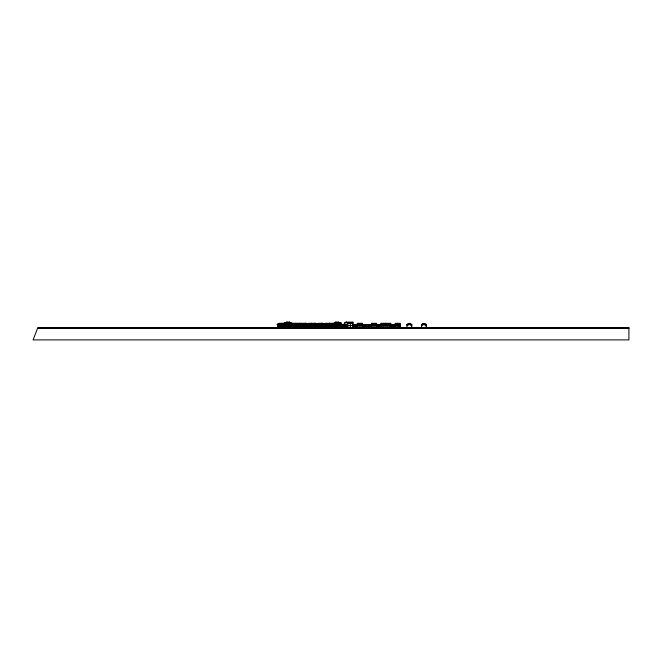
<?xml version="1.0" encoding="UTF-8"?>
<svg xmlns="http://www.w3.org/2000/svg" width="662" height="662" viewBox="0 0 662 662"><rect width="100%" height="100%" fill="white"/><g stroke="black" fill="none" stroke-linecap="round" stroke-linejoin="round"><path stroke-width="0.99" d="M344.497 324.703L344.223 323.164L346.011 322.104L352.863 322.104L352.863 323.279L347.716 323.279L346.094 322.336L344.389 323.279M263.021 327.632L262.971 328.104M195.166 328.021L195.878 327.988M273.001 328.021L273.712 327.988M315.484 324.471L315.575 323.528L315.782 324.471M315.608 324.471L315.691 323.528M402.322 328.021L403.183 327.988M412.327 328.021L411.276 327.988M400.162 324.471L400.162 327.988M194.438 328.021L195.439 327.988M417.482 328.021L418.707 327.988M193.875 328.021L195.108 327.988M418.641 328.021L420.171 327.632M193.527 328.021L194.901 327.988M420.171 328.021L421.578 327.988L421.578 324.471L423.87 323.528L426.51 324.471M270.717 327.632L271.188 327.988M275.326 327.632L276.865 328.021M410.854 327.988L410.208 327.682L411.35 328.021M412.649 328.021L411.574 327.988M414.42 327.632L415.331 327.988L414.462 327.632M404.54 327.988L404.987 327.988M276.062 327.988L276.642 327.632L276.642 328.104M405.897 327.988L406.6 328.021M284.155 323.279L287.763 323.164L289.542 322.104M335.179 323.279L333.938 323.164L335.725 322.104C340.185 321.873 345.274 324.016 336.073 323.296L334.285 324.471M284.246 324.471L277.188 324.347L278.975 323.296L287.929 323.279M282.467 323.296L280.68 324.471M277.188 324.347L284.081 324.347L285.868 323.296L287.73 324.347M283.915 325.522L285.785 324.471L290.883 324.471M287.234 324.471L289.021 323.296L292.587 323.296L294.367 324.471M287.399 325.522L283.915 325.638L283.584 324.761L283.518 325.439L288.094 325.439L288.094 324.761L287.664 325.439M287.234 324.347L290.717 324.347L292.505 323.296M290.552 325.522L292.422 324.471L297.677 324.471M293.986 324.471L295.773 323.296M296.22 323.296L294.441 324.471M294.16 325.522L290.552 325.638L290.221 324.761L290.188 325.439L294.863 325.439M293.986 324.347L297.511 324.347L299.29 323.296M297.346 325.522L299.207 324.471L303.544 324.471M299.853 324.471L301.64 323.296M299.853 324.347L303.378 324.347L305.157 323.296M304.95 323.999L306.142 323.296L307.416 323.999M303.461 325.423L305.074 324.471L313.598 324.471M306.564 324.471L308.343 323.296L315.7 323.296M306.729 325.522L303.213 325.638L303.204 324.761M311.777 323.296L309.998 324.471M306.564 324.347L313.432 324.347L315.22 323.296M313.515 325.423L315.137 324.471L320.3 324.471M316.618 324.471L318.405 323.296L323.031 323.296L324.819 324.471M316.784 325.522L313.267 325.638L312.927 324.761L312.894 325.439L317.487 325.439L317.487 324.761L317.09 325.439M316.618 324.347L320.135 324.347L321.922 323.296M320.135 325.423L321.84 324.471L329.593 324.471L331.207 325.423L331.207 324.471L329.428 323.528M323.975 324.347L325.762 323.296L332.994 323.296L334.782 324.471M329.428 323.296L327.64 324.471M335.849 322.336L334.103 323.279L334.252 325.348M284.163 324.471L285.868 323.528L287.565 324.471M287.399 324.471L289.104 323.528M290.8 324.471L292.505 323.528L294.201 324.471L295.856 323.528M300.697 324.471L299.373 323.528L297.594 324.471L297.594 327.988M300.109 327.988L300.109 324.471L301.64 323.528M300.109 324.471L301.723 323.528M303.461 324.471L305.157 323.528L306.862 324.471M306.729 324.471L308.426 323.528M316.916 324.471L315.302 323.528L313.515 324.471L313.515 327.988M318.488 323.528L316.866 324.471L315.22 323.528M324.14 324.471L325.927 323.528M324.223 324.471L325.845 323.528L327.624 324.347L325.845 323.296M327.806 324.471L329.51 323.528L331.124 324.471L336.238 324.471L338.1 325.522M334.451 324.471L336.155 323.528L337.769 324.471L346.201 324.454L348.063 325.638M275.417 327.632L276.062 327.632M407.147 327.988L408.33 327.988M284.155 323.164L286.687 322.104L289.633 322.104L291.412 323.279M336.859 322.808L338.547 322.104M284.395 323.279L286.853 322.336M406.749 324.471L409.273 323.528L411.913 324.471M409.091 327.988L408.288 327.988L410.407 328.021M410.788 327.988L412.103 328.021M412.856 328.104L412.856 327.632L411.673 327.988L411.673 324.471M275.417 327.988L276.642 327.632M338.497 322.336L340.955 323.279L340.988 325.439M346.011 322.336L347.823 323.279M290.03 323.164L291.412 323.164M333.938 323.164L335.32 323.164M335.808 322.104L337.587 323.164L341.195 323.164M346.094 322.104L347.881 323.164L352.863 323.164M292.736 323.296L306.225 323.296M287.581 323.577L287.73 324.471M306.059 323.528L307.847 324.471M318.571 323.528L316.784 324.471L316.866 327.988M322.866 323.528L324.653 324.471M332.994 323.528L334.616 324.471M336.073 323.528L337.852 324.471M339.879 323.577L339.879 324.165L339.929 323.577L339.275 323.577L339.316 324.165M340.309 323.577L340.177 324.165M340.789 323.577L340.847 324.256L340.748 323.577M344.803 323.577L344.819 324.165M352.515 323.577L352.515 324.165M357.372 323.528L357.497 325.423M362.354 323.528L362.238 327.988M376.579 323.528L376.455 327.988M381.08 323.528L381.196 325.423M395.305 323.528L395.421 325.423M286.778 323.619L286.952 324.115M287.805 324.165L287.622 323.577M322.03 324.347L324.819 324.347M329.51 323.296L331.29 324.347L334.782 324.347M336.155 323.296L337.934 324.347L341.427 324.471M357.372 324.347L362.354 324.347M371.597 324.347L376.579 324.347M381.08 324.347L390.803 324.347M395.305 324.347L400.278 324.347M352.755 324.471L400.278 324.471L400.278 323.296L395.305 323.296L395.305 324.471M406.981 324.587L409.273 323.296L411.673 324.587M421.578 324.587L423.87 323.296L426.278 324.587M278.139 324.761L278.106 325.439M278.603 324.761L278.975 325.439L278.537 325.439L278.975 325.348M279.803 324.761L279.769 325.439M280.266 324.761L280.357 325.299M281.093 324.761L281.185 325.299M281.921 324.761L281.987 325.299M282.757 324.761L282.823 325.299M288.558 324.761L288.649 325.299M289.393 324.761L289.484 325.299M294.863 324.761L294.458 325.439M306.994 325.439L307.433 324.761L307.4 325.439L302.807 325.439L303.237 325.348M307.904 324.761L307.938 325.348M308.74 324.761L308.773 325.348M310.784 324.761L310.346 325.439L310.784 325.439M311.62 324.761L311.256 325.348M317.925 325.439L318.323 324.761L317.892 325.439M318.761 325.439L319.167 324.761M319.638 324.761L319.672 325.348M320.408 325.439L320.772 324.761L320.433 325.638M321.608 324.761L321.517 325.299M323.536 324.471L323.528 325.439L322.915 325.439L322.915 324.761L323.495 324.761L323.453 325.638M338.067 324.761L338.464 325.439M338.903 324.761L339.3 325.439M339.73 324.761L340.16 325.439L339.73 325.439M340.922 324.761L340.558 325.439L348.063 325.522M361.402 324.761L361.924 325.439L361.361 325.439L361.402 324.761L361.452 325.299M373.26 324.761L373.782 325.439L373.211 325.439L373.26 324.761L373.302 325.299M381.552 324.761L382.073 325.439L381.511 325.439L381.552 324.761L381.602 325.299M387.485 324.761L388.006 325.439L387.435 325.439L387.485 324.761L388.006 325.348M397.44 324.761L396.919 325.439L397.481 325.439L397.44 324.761L397.39 325.299M399.335 324.761L399.856 325.439L399.285 325.439L399.335 324.761L399.385 325.299M411.673 324.761L411.723 325.348M426.196 324.81L426.229 325.348M278.139 325.348L277.709 325.439M279.372 325.348L279.803 325.348M280.2 325.348L280.63 325.348M281.027 325.348L281.458 325.348M281.855 325.348L282.293 325.348M282.691 325.348L283.121 325.348M283.518 325.348L283.948 325.348M287.664 325.348L288.094 325.348M288.491 325.348L288.93 325.348M289.327 325.348L289.757 325.348M290.155 325.348L290.585 325.348M294.425 325.348L294.863 325.348M295.26 325.348L295.699 325.348M296.096 325.348L296.535 325.348M296.94 325.348L297.37 325.348M300.73 325.348L300.291 325.439M301.566 325.348L301.127 325.439L301.566 325.439L301.193 324.761L301.16 325.439M302.402 325.348L301.963 325.439L302.402 325.439L302.038 324.761L301.996 325.439M306.994 325.348L307.433 325.348M307.83 325.348L308.269 325.348M308.674 325.348L309.104 325.348M309.948 325.348L309.543 325.439M310.346 325.348L310.784 325.348M311.62 325.348L311.223 325.439M312.464 325.348L312.025 325.348L312.464 325.439M313.3 325.348L312.861 325.439M317.057 325.348L317.487 325.348M317.892 325.348L318.331 325.348M318.728 325.348L319.167 325.348M319.564 325.348L320.003 325.348M320.408 325.348L320.838 325.348M321.244 325.348L321.682 325.348M322.08 325.348L322.518 325.348M322.915 325.348L323.561 325.348M323.958 325.348L324.355 325.439M331.422 325.348L331.861 325.348M332.258 325.348L332.688 325.348M333.085 325.348L333.516 325.348M333.913 325.348L334.351 325.348M338.067 325.348L338.497 325.348M338.903 325.348L339.333 325.348M339.73 325.348L340.16 325.348M340.558 325.348L340.988 325.348M358.374 325.348L357.803 325.439L358.374 325.439L358.324 324.761L357.852 325.348M358.986 325.348L359.557 325.348M360.169 325.348C361.618 325.29 359.524 325.82 360.219 324.761L360.691 325.348M361.361 325.348L361.924 325.348M372.069 325.348L372.069 324.761L372.59 325.439L372.027 325.439L372.59 325.348M373.211 325.348L373.782 325.348M374.394 325.348L374.965 325.439L374.394 325.439L374.444 324.761L374.915 325.348M375.577 325.348L376.148 325.348M381.511 325.348L382.073 325.348M382.694 325.348L383.265 325.439L382.694 325.439L382.744 324.761L383.215 325.348M384.448 325.348L383.877 325.439L384.448 325.439L384.399 324.761L383.927 325.348M385.061 325.348L385.632 325.348M388.619 325.348L389.19 325.439L388.619 325.439L388.668 324.761L389.14 325.348M389.852 325.348L389.852 324.761L390.373 325.439L389.802 325.439L390.373 325.348M395.777 325.348L395.777 324.761L396.298 325.439L395.727 325.439L396.298 325.348M396.919 325.348L397.481 325.348M398.102 325.348C399.55 325.29 397.457 325.82 398.152 324.761L398.623 325.348M399.285 325.348L399.856 325.348M295.26 325.439L295.699 325.439M309.51 325.439L309.948 324.761L309.576 325.348M311.19 325.439L311.587 324.761M318.728 325.439L319.167 325.439M338.497 325.439L333.913 325.439L333.913 324.761L334.318 325.439M339.333 325.439L338.936 324.761M352.631 325.522L357.612 325.638L341.261 325.522M376.339 325.423L381.32 325.423L376.339 325.638M300.192 325.638L297.346 325.638L297.006 324.761L296.94 325.439L300.73 325.439L300.689 324.761L300.391 325.348M320.135 325.638L323.536 325.638L323.536 327.988M324.479 325.638L331.455 325.638L331.422 324.761L331.861 325.439L323.958 325.439L323.958 324.761L324.322 325.348M334.451 325.638L338.1 325.638L338.1 324.761M406.981 325.754L409.273 324.471L411.673 325.754M421.578 325.754L423.87 324.471L426.278 325.754M285.239 325.936L285.206 326.614M286.439 326.614L286.406 325.936L286.009 326.614M287.267 325.936L286.994 326.474M291.412 326.614L291.412 325.936L291.015 326.614M291.81 326.614L292.248 325.936L291.81 326.523M293.076 325.936L292.803 326.474M293.506 326.614L293.539 325.936L293.903 326.614M298.214 326.614L297.842 325.936L298.214 326.523M298.711 326.523L299.05 325.936L299.017 326.614M299.555 326.523L299.886 325.936L299.853 326.614M304.081 325.936L303.643 326.614L304.081 326.614L303.775 325.977L304.073 326.474M305.389 325.936L305.753 326.614L305.323 326.614L305.745 325.977M306.225 325.936L306.564 326.614M313.771 325.936L314.102 326.614M316.279 325.936L316.651 326.614L316.213 326.614L316.643 325.977M320.408 326.614L320.408 325.936L320.805 326.614M321.244 325.936L321.244 326.614L321.542 325.977M322.518 326.523L322.08 325.936L322.485 326.614M325.183 326.614L324.785 325.936L325.15 326.523M326.01 326.614L325.646 325.936L325.977 326.523M326.838 326.614L326.474 325.936L326.771 326.523M327.276 326.614L327.64 325.936M328.104 325.936L328.435 326.523M328.931 325.936L329.262 326.523M329.8 326.614L329.8 325.936L330.197 326.614M330.595 326.614L330.959 325.936L330.595 326.523M334.749 326.614L335.113 325.936L334.749 326.523M336.006 326.523L335.576 325.936L336.006 326.614M341.393 325.936L341.824 326.614L341.393 326.523M343.048 326.614L343.082 325.936L343.487 326.614M346.805 326.614L346.375 325.936L346.805 326.523M347.6 326.614L347.202 325.936L347.633 326.523M363.066 325.936L362.544 326.614L363.115 326.523L362.635 325.977M363.777 326.523L364.249 325.936L364.299 326.614M366.144 326.523L366.624 325.936L366.665 326.614M369.04 326.614L368.469 326.614L368.519 325.936L368.991 326.523M370.836 326.614L370.885 325.936L371.407 326.614M377.332 326.614L376.769 326.614L376.81 325.936L377.29 326.523M392.218 326.523L392.218 325.936L392.698 326.523M394.544 326.614L394.593 325.936L395.065 326.523M411.673 325.936L411.723 326.523M286.431 325.977L286.166 326.474M291.404 325.977L291.139 326.474M298.206 325.977L297.875 326.523M306.597 326.523L306.158 326.614L306.58 325.977M327.285 325.977L327.707 326.614M329.775 325.977L330.098 326.523M330.603 325.977L330.926 326.523M334.757 325.977L335.08 326.523M335.584 325.977L335.907 326.523M342.229 325.977L342.229 326.474M343.057 325.977L343.057 326.474M346.673 325.977L346.408 326.614M347.5 325.977L347.236 326.614M365.01 325.977L365.01 326.474M370.132 325.977L370.132 326.474M370.935 325.977L370.935 326.474M426.196 325.977L426.32 326.614M284.768 326.474L284.478 325.977L284.379 326.614M285.603 326.474L285.33 325.977M292.24 326.474L291.967 325.977M293.895 326.474L293.63 325.977M304.909 326.474L304.636 325.977L304.917 326.614M305.745 326.474L305.48 325.977M306.58 326.474L306.316 325.977M314.127 326.474L313.862 325.977M314.963 326.474L314.971 325.936L314.541 326.523M315.807 326.474L315.509 325.977L315.815 326.614L315.377 326.614L315.443 325.936L315.782 326.523M316.643 326.474L316.37 325.977M321.252 326.474L321.517 325.977M322.088 326.474L322.361 325.977M322.932 326.474L323.222 325.977L322.915 326.614L322.948 325.936L323.354 326.614L322.915 326.523M337.248 326.474L337.603 325.936L337.637 326.614L337.272 325.936M341.402 326.474L341.666 325.977L341.393 326.614M343.892 326.474L344.182 325.977L343.884 326.614L344.314 326.523M344.72 326.474L345.076 325.936L345.109 326.614M345.547 326.474L345.912 325.936L345.945 326.614M346.383 326.474L346.648 325.977M399.385 326.474L399.757 325.977L399.335 325.936L399.856 326.614M284.346 326.523L284.776 326.523M285.173 326.523L285.612 326.523M286.009 326.523L286.439 326.523M290.982 326.523L291.412 326.523M293.473 326.523L293.903 326.523M299.05 326.523L298.612 326.614M299.886 326.523L299.456 326.614M320.408 326.523L320.838 326.523M327.276 326.523L327.707 326.523M329.767 326.523L330.197 326.523M336.412 326.523L336.842 326.523M342.221 326.523L342.651 326.614L342.585 325.936L342.221 326.614M343.048 326.523L343.487 326.523M344.712 326.523L345.142 326.614M345.539 326.523L345.978 326.614M353.061 326.523L353.632 326.523M354.815 326.523L354.244 326.614L354.294 325.936L354.815 326.614M355.999 326.523L355.428 326.614L355.477 325.936L355.999 326.614M356.619 326.523L357.182 326.614M364.299 326.523L363.728 326.523M364.911 326.523L365.482 326.523M366.665 326.523L366.103 326.614M367.857 326.523L367.286 326.614L367.327 325.936L367.857 326.614M369.653 326.523L370.224 326.523M370.836 326.523L371.407 326.523M377.952 326.614L378.523 326.523M379.136 326.523L379.707 326.523M380.89 326.523L380.319 326.614L380.369 325.936L380.89 326.614M391.556 326.523L390.994 326.614L391.035 325.936L391.556 326.614M393.931 326.523L393.36 326.614L393.41 325.936L393.931 326.614M394.544 326.523L395.115 326.614M399.285 326.614L399.856 326.523M278.214 327.632L37.817 327.632L33.1 339.896L628.9 339.896L628.9 327.632L399.153 327.632M38.288 327.988L628.9 327.988M628.9 328.104L38.288 328.104L38.288 327.632M194.802 327.988L193.627 327.988M420.229 327.632L421.404 327.988M419.708 327.632L420.908 327.632M416.208 327.632L417.151 327.988M286.803 322.104L288.491 322.808M413.187 327.988L412.608 327.856M339.556 323.528L341.261 324.471M322.948 323.528L324.57 324.471L324.562 327.988M306.142 323.528L307.764 324.471L307.648 327.988M299.29 323.528L300.912 324.471L300.945 327.988M285.868 323.528L287.482 324.471M335.808 322.336L337.471 323.279M291.247 323.279L289.584 322.336L287.887 323.279L287.821 325.299M342.875 324.471L344.662 325.638M339.639 323.296L341.427 324.347M332.647 323.296L334.426 324.347L334.533 327.988M326.267 324.471L328.054 325.638M322.692 323.296L324.479 324.471M322.005 323.296L323.826 324.587M323.536 325.423L321.922 324.471L321.864 327.988M315.302 323.296L317.081 324.471M305.24 323.296L307.027 324.471M299.373 323.296L300.565 323.999M400.253 327.632L400.849 327.988M405.674 327.988L404.424 327.988M315.575 323.528L315.666 324.471M446.254 327.988L446.238 328.104M437.549 327.632L437.491 328.104M428.993 327.632L428.993 328.104M426.278 324.471L426.278 327.988M420.742 327.632L420.742 328.104M406.981 324.471L406.981 327.988M405.715 327.632L405.715 328.104M405.45 327.632L405.45 328.104M399.757 324.81L399.757 325.299M398.979 324.587L398.979 327.988M397.796 324.587L397.796 327.988M396.728 324.471L396.604 327.988M395.421 325.638L395.421 327.988M394.122 325.638L394.238 327.988M393.054 325.754L393.054 327.988M392.74 326.614L392.177 326.614M391.863 325.754L391.863 327.988M390.679 327.988L390.803 323.296L381.08 323.296L381.08 324.471M389.496 324.587L389.496 327.988M388.189 324.471L388.313 327.988M387.907 324.81L387.907 325.299M387.129 324.587L387.129 327.988M386.774 325.348L386.774 324.761L386.294 325.348M385.938 323.296L385.938 327.988M385.541 324.81L385.541 325.299M385.16 324.81L385.16 325.299M384.87 324.471L384.754 327.988M383.571 324.587L383.571 327.988M382.264 324.471L382.388 327.988M381.196 325.638L381.196 327.988M380.013 325.754L380.013 327.988M379.707 326.614L379.657 325.936L379.136 326.614M378.829 325.754L378.829 327.988M378.523 326.614L378.474 325.936L378.002 326.523M377.646 325.754L377.646 327.988M376.579 324.471L376.579 323.296L371.597 323.296L371.597 324.471M375.677 324.81L375.677 325.299M375.271 324.587L375.271 327.988M374.088 324.587L374.088 327.988M373.682 324.81L373.682 325.299M372.905 324.587L372.905 327.988M371.713 324.471L371.713 325.423M371.713 325.638L371.713 327.988M370.414 325.638L370.53 327.988M370.224 326.614L370.174 325.936L369.653 326.614M369.346 325.754L369.346 327.988M368.163 325.754L368.163 327.988M366.98 324.471L366.98 327.988M365.788 325.754L365.788 327.988M365.482 326.614L365.432 325.936L364.911 326.614M364.721 325.638L364.605 327.988M363.421 325.754L363.421 327.988M362.354 324.471L362.354 323.296L357.372 323.296L357.372 324.471M361.833 324.81L361.833 325.299M361.047 324.587L361.047 327.988M359.863 324.587L359.863 327.988M359.458 324.81L359.458 325.299M358.796 324.471L358.68 327.988M357.497 325.638L357.497 327.988M357.141 326.523L356.661 325.936L356.619 326.614M356.189 325.638L356.305 327.988M355.122 325.754L355.122 327.988M353.938 325.754L353.938 327.988M353.632 326.614L353.582 325.936L353.061 326.614M352.863 322.104L352.755 327.988M350.322 323.279L350.322 327.988M347.881 323.164L347.815 327.988M347.476 325.977L347.476 326.474M347.07 325.638L346.987 327.988M346.243 325.638L346.16 327.988M345.407 325.638L345.324 327.988M344.497 325.638L344.497 327.988M344.314 326.614L343.884 325.936L343.917 326.614M343.752 325.638L343.669 327.988M342.916 325.638L342.833 327.988M342.089 325.638L342.006 327.988M341.178 324.471L341.178 327.988M340.831 324.81L340.856 325.299M340.607 323.577L340.632 324.256M340.425 324.471L340.342 327.988M340.028 324.81L340.003 325.299M339.747 323.577L339.705 324.165M339.763 324.761L339.763 325.439M339.598 324.471L339.515 327.988M339.498 323.577L339.449 324.165M339.201 324.81L339.176 325.299M338.77 324.471L338.679 327.988M338.365 324.81L338.34 325.299M337.934 324.347L337.852 327.988M337.107 325.638L337.024 327.988M336.842 326.614L336.412 325.936L336.743 326.523M336.445 325.936L336.412 326.614M336.271 325.638L336.188 327.988M335.278 325.638L335.361 327.988M333.615 324.471L333.698 327.988M333.416 324.761L333.416 325.348M332.787 324.471L332.87 327.988M332.589 324.761L332.589 325.348M331.96 324.471L332.043 327.988M331.761 324.761L331.761 325.348M331.207 325.638L331.207 327.988M330.297 325.638L330.379 327.988M329.469 325.638L329.552 327.988M328.633 325.638L328.716 327.988M327.889 325.638L327.889 327.988M326.978 325.638L327.061 327.988M326.143 325.638L326.225 327.988M325.315 325.638L325.398 327.988M323.743 327.988L323.66 324.471L321.922 323.528L320.218 324.471L320.218 327.988M323.354 325.439L323.255 324.761L323.222 325.299M322.948 324.761L322.948 325.439M322.783 324.471L322.7 327.988M322.361 324.81L322.386 325.299M321.029 324.587L321.029 327.988M320.739 324.761L320.739 325.348M320.739 325.936L320.739 326.523M320.135 324.347L320.185 327.988M319.465 324.471L319.382 327.988M319.134 324.761L319.134 325.439M318.827 324.761L318.827 325.348M318.629 324.471L318.546 327.988M317.992 324.761L317.992 325.348M317.619 324.471L317.71 327.988M317.189 324.81L317.214 325.299M315.948 325.638L316.031 327.988M315.112 325.638L315.195 327.988M314.938 326.614L314.938 325.936L314.574 326.614M314.268 325.638L314.351 327.988M313.3 324.761L313.432 325.638M313.018 324.81L313.018 325.299M312.679 324.587L312.679 327.988M312.431 325.439L312.456 324.761L312.059 325.439M311.843 324.587L311.843 327.988M311.082 324.471L310.999 327.988M310.751 324.761L310.751 325.439M310.164 324.471L310.164 327.988M309.411 324.471L309.328 327.988M308.575 324.471L308.484 327.988M307.094 324.761L307.094 325.348M306.812 324.471L306.812 327.988M305.885 325.638L305.976 327.988M305.05 325.638L305.132 327.988M304.214 325.638L304.297 327.988M304.048 325.936L304.048 326.614M303.378 324.347L303.461 327.988M303.237 325.439L303.237 324.761L302.84 325.439M302.964 324.81L302.964 325.299M302.617 324.587L302.617 327.988M302.368 324.761L302.368 325.439M301.781 324.587L301.781 327.988M299.348 325.638L299.265 327.988M298.512 325.638L298.43 327.988M297.039 324.761L297.039 325.348M296.841 324.471L296.75 327.988M296.204 324.761L296.204 325.348M295.831 324.471L295.914 327.988M295.666 325.439L295.699 324.761L295.293 325.439M295.418 324.81L295.393 325.299M294.995 324.471L295.078 327.988M294.83 324.761L294.83 325.439M294.557 324.81L294.582 325.299M294.242 324.471L294.242 327.988M293.208 325.638L293.291 327.988M292.381 325.638L292.463 327.988M291.545 325.638L291.628 327.988M290.717 324.347L290.8 327.988M290.312 324.81L290.287 325.299M289.89 324.471L289.973 327.988M289.062 324.471L289.145 327.988M288.227 324.471L288.309 327.988M287.457 323.279L287.482 327.988M287.325 324.165L287.151 323.577L287.192 324.165M286.944 324.165L286.72 323.577L286.762 324.165M286.572 325.638L286.654 327.988M286.464 324.165L286.514 323.577L286.332 324.165M286.034 323.577L286.083 324.165M285.744 325.638L285.827 327.988M284.908 325.638L284.991 327.988M284.081 324.347L284.163 327.988M283.948 324.761L283.948 325.439M283.675 324.81L283.65 325.299M283.253 324.471L283.336 327.988M283.088 324.761L283.088 325.439M282.426 324.471L282.508 327.988M282.26 324.761L282.26 325.439M281.59 324.471L281.673 327.988M281.424 324.761L281.424 325.439M280.845 324.471L280.845 327.988M280.597 324.761L280.597 325.439M279.935 324.471L280.018 327.988M279.53 324.81L279.53 325.299M279.107 324.471L279.19 327.988M278.942 324.761L278.942 325.439M278.694 325.299L278.694 324.81L278.57 325.439M278.272 324.471L278.354 327.988M277.866 324.81L277.866 325.299M277.444 324.471L277.444 327.988M277.13 327.632L277.13 328.104M277.006 327.632L277.006 328.104M276.542 327.632L276.542 328.104M276.352 327.632L276.352 328.104M276.195 327.632L276.195 328.104M275.624 327.632L275.624 328.104M274.829 327.632L274.829 328.104M273.836 327.632L273.836 328.104M272.744 327.632L272.645 328.104M271.304 327.632L271.304 328.104M269.815 327.632L269.815 328.104M268.226 327.632L268.209 328.104M266.513 327.632L266.513 328.104M264.759 327.632L264.759 328.104M263.112 327.632L263.112 328.104M239.296 327.632L239.296 328.104M196.928 327.632L196.895 328.104M194.487 327.632L194.487 328.104M194.363 327.632L194.363 328.104M192.212 327.632L192.212 328.104M191.972 327.632L191.972 328.104M190.259 327.632L190.259 328.104M189.92 327.632L189.92 328.104M188.761 327.632L188.761 328.104M188.347 327.632L188.347 328.104M187.818 327.632L187.818 328.104M187.495 327.632L187.495 328.104M187.354 327.632L187.354 328.104M187.023 327.632L187.023 328.104M121.998 327.632L121.998 328.104M62.377 327.632L62.377 328.104M296.535 324.761L296.096 325.439L296.535 324.761M322.452 324.761L322.113 325.439L322.452 324.761M332.622 324.761L332.291 325.439L332.622 324.761M333.449 324.761L333.085 325.439L333.449 324.761M359.507 324.761L358.986 325.439L359.557 325.439L359.507 324.761M376.099 324.761L375.577 325.439L376.148 325.439L376.099 324.761M385.582 324.761L385.061 325.439L385.632 325.439L385.582 324.761M386.815 325.348L386.252 325.439L386.815 325.348M371.837 325.423L362.114 325.638L371.837 325.423M395.545 325.423L390.563 325.638L395.545 325.423M304.917 325.936L304.512 326.614L304.884 325.936M353.533 325.977L353.152 326.474L353.533 325.977M355.908 325.977L355.527 326.474L355.908 325.977M367.758 325.977L367.377 326.474L367.758 325.977M379.607 325.977L379.235 326.474L379.607 325.977M391.465 325.977L391.085 326.474L391.465 325.977M393.832 325.977L393.451 326.474L393.832 325.977"/></g></svg>
